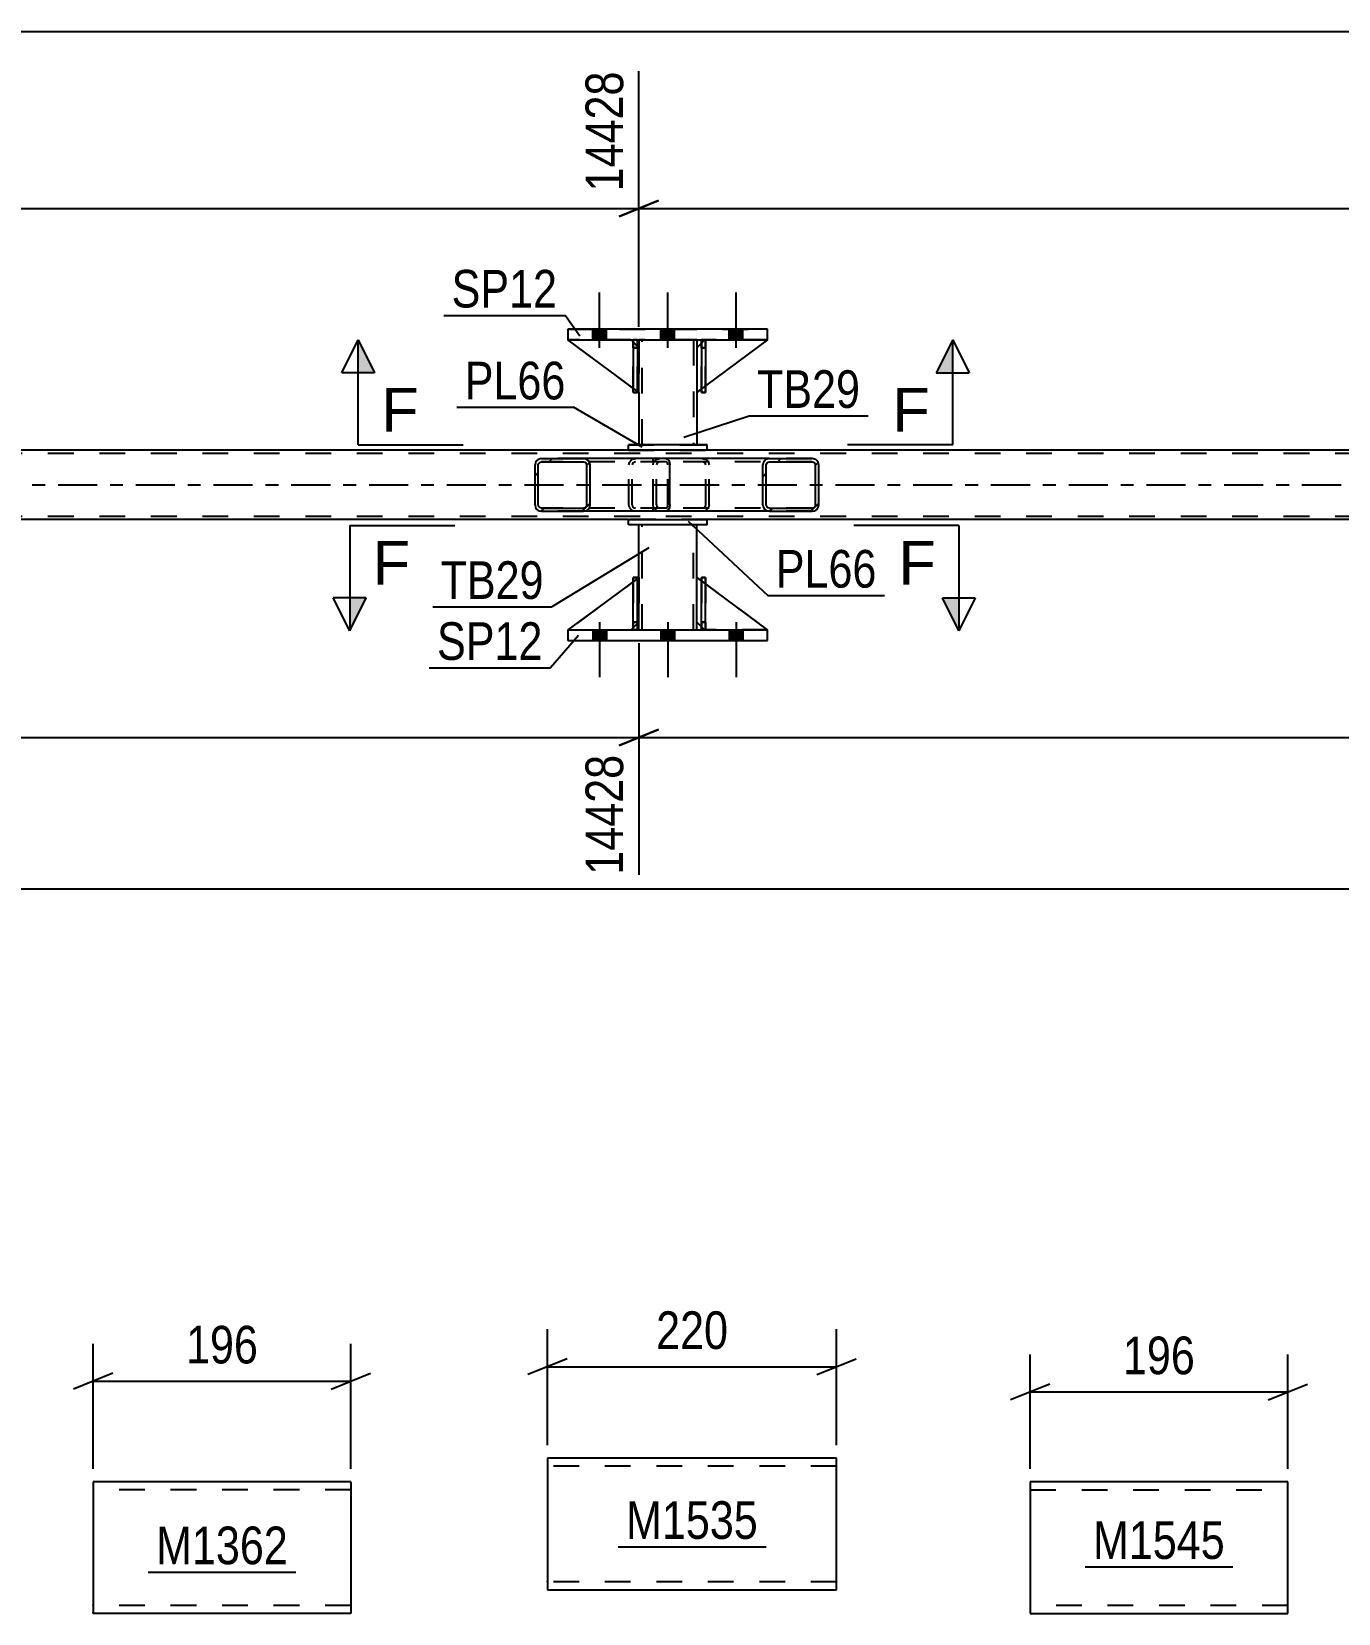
# Model space of a CAD drawing. Header units: millimetres. Extents: x 0 to 841, y 0 to 594.
# Drawn here: x 532.7 to 632.2, y 151.5 to 271.9 of the extents above; entities that cross this region are included whole.
import ezdxf

# ---------------------------------------------------------------- set-up
doc = ezdxf.new("R2010")
doc.units = ezdxf.units.MM
doc.linetypes.add('DXK_LINE_DOT2', pattern=[3.9198, 1.9599, -1.9599])
doc.linetypes.add('DXK_LINE_DOT3', pattern=[5.9187, 2.979, -0.9799, 0.9799, -0.9799])
doc.styles.add('Arial', font='ARIAL.TTF', dxfattribs={"height": 0.2})
doc.styles.add('Arial Narrow', font='ARIALN.TTF', dxfattribs={"height": 0.2})

# ---------------------------------------------------------------- blocks, each defined once
blk = doc.blocks.new('Part-283133210-1615 - 1375')
at = {"color": 2, "linetype": 'Continuous'}
for p, q in [((573.54, 226.35), (573.54, 225.55)), ((573.54, 226.35), (588.74, 226.35)), ((588.74, 225.55), (588.74, 226.35)), ((573.54, 225.55), (588.74, 225.55))]:
    blk.add_line(p, q, dxfattribs=at)
at = {"color": 7, "linetype": 'DXK_LINE_DOT2'}
for p, q in [((573.54, 226.35), (588.74, 226.35)), ((573.54, 225.55), (588.74, 225.55))]:
    blk.add_line(p, q, dxfattribs=at)
blk = doc.blocks.new('Part-283133210-1448 - 1375')
at = {"linetype": 'Continuous'}
h = blk.add_hatch(dxfattribs=at)
h.set_pattern_fill('', scale=0.7, style=0, pattern_type=0)
h.set_pattern_definition([(45, (592.5926, 239.0918), (-1.57154, 1.57154), [])])
h.paths.add_polyline_path([(592.63, 238.91), (592.59, 239.09), (592.48, 239.25), (592.32, 239.35), (592.12, 239.39), (588.89, 239.39), (588.69, 239.35), (588.52, 239.25), (588.41, 239.09), (588.37, 238.91), (588.37, 235.87), (588.41, 235.68), (588.52, 235.53), (588.69, 235.42), (588.89, 235.39), (592.12, 235.39), (592.32, 235.42), (592.48, 235.53), (592.59, 235.68), (592.63, 235.87)])
h.paths.add_polyline_path([(592.36, 235.78), (592.3, 235.7), (592.22, 235.65), (592.12, 235.63), (588.89, 235.63), (588.79, 235.65), (588.7, 235.7), (588.65, 235.78), (588.63, 235.87), (588.63, 238.91), (588.65, 239), (588.7, 239.08), (588.79, 239.13), (588.89, 239.15), (592.12, 239.15), (592.22, 239.13), (592.3, 239.08), (592.36, 239), (592.38, 238.91), (592.38, 235.87)])
at = {"color": 7, "linetype": 'DXK_LINE_DOT2'}
for p, q in [((580.03, 238.91), (580.06, 239.09)), ((580.03, 235.87), (580.03, 238.91)), ((580.3, 239), (580.28, 238.91)), ((580.28, 235.87), (580.28, 238.91)), ((580.36, 239.08), (580.3, 239)), ((580.34, 239.35), (580.54, 239.39)), ((580.44, 239.13), (580.36, 239.08)), ((580.54, 239.15), (580.44, 239.13)), ((581.02, 239.39), (580.54, 239.39)), ((592.12, 239.15), (580.54, 239.15)), ((583.77, 239.39), (583.97, 239.35)), ((583.87, 239.13), (583.77, 239.15)), ((583.95, 239.08), (583.87, 239.13)), ((584.01, 239), (583.95, 239.08)), ((584.03, 238.91), (584.01, 239)), ((584.03, 235.87), (584.03, 238.91)), ((584.24, 239.09), (584.28, 238.91)), ((584.28, 235.87), (584.28, 238.91)), ((592.12, 239.39), (588.89, 239.39)), ((580.06, 235.68), (580.03, 235.87)), ((580.28, 235.87), (580.3, 235.78)), ((580.3, 235.78), (580.36, 235.7)), ((580.54, 235.39), (580.34, 235.42)), ((580.36, 235.7), (580.44, 235.65)), ((580.44, 235.65), (580.54, 235.63)), ((592.12, 235.63), (580.54, 235.63)), ((581.02, 235.39), (580.54, 235.39)), ((583.77, 235.63), (583.87, 235.65)), ((583.97, 235.42), (583.77, 235.39)), ((583.87, 235.65), (583.95, 235.7)), ((583.95, 235.7), (584.01, 235.78)), ((584.01, 235.78), (584.03, 235.87)), ((584.28, 235.87), (584.24, 235.68)), ((592.12, 235.39), (588.89, 235.39))]:
    blk.add_line(p, q, dxfattribs=at)
at = {"color": 2, "linetype": 'Continuous'}
for p, q in [((588.89, 239.39), (581.02, 239.39)), ((588.41, 239.09), (588.37, 238.91)), ((588.37, 235.87), (588.37, 238.91)), ((588.63, 238.91), (588.65, 239)), ((588.63, 235.87), (588.63, 238.91)), ((588.65, 239), (588.7, 239.08)), ((588.89, 239.39), (588.69, 239.35)), ((588.7, 239.08), (588.79, 239.13)), ((588.79, 239.13), (588.89, 239.15)), ((588.89, 239.39), (592.12, 239.39)), ((588.89, 239.15), (592.12, 239.15)), ((592.32, 239.35), (592.12, 239.39)), ((592.12, 239.15), (592.22, 239.13)), ((592.22, 239.13), (592.3, 239.08)), ((592.3, 239.08), (592.36, 239)), ((592.36, 239), (592.38, 238.91)), ((592.38, 235.87), (592.38, 238.91)), ((592.63, 238.91), (592.59, 239.09)), ((592.63, 235.87), (592.63, 238.91)), ((588.89, 235.39), (581.02, 235.39)), ((588.37, 235.87), (588.41, 235.68)), ((588.65, 235.78), (588.63, 235.87)), ((588.7, 235.7), (588.65, 235.78)), ((588.69, 235.42), (588.89, 235.39)), ((588.79, 235.65), (588.7, 235.7)), ((588.89, 235.63), (588.79, 235.65)), ((588.89, 235.63), (592.12, 235.63)), ((588.89, 235.39), (592.12, 235.39)), ((592.22, 235.65), (592.12, 235.63)), ((592.12, 235.39), (592.32, 235.42)), ((592.3, 235.7), (592.22, 235.65)), ((592.36, 235.78), (592.3, 235.7)), ((592.38, 235.87), (592.36, 235.78)), ((592.59, 235.68), (592.63, 235.87))]:
    blk.add_line(p, q, dxfattribs=at)
at = {"color": 7, "linetype": 'DXK_LINE_DOT2'}
for centre, start, end in [((580.52, 238.89), 110.7583, 155.68), ((583.79, 238.89), 24.32, 69.2417), ((580.52, 235.89), 204.32, 249.2417), ((583.79, 235.89), 290.7583, 335.68)]:
    blk.add_arc(centre, 0.496, start, end, dxfattribs=at)
at = {"color": 2, "linetype": 'Continuous'}
for centre, start, end in [((588.87, 238.89), 110.7583, 155.68), ((592.14, 238.89), 24.32, 69.2417), ((588.87, 235.89), 204.32, 249.2417), ((592.14, 235.89), 290.7583, 335.68)]:
    blk.add_arc(centre, 0.496, start, end, dxfattribs=at)
blk = doc.blocks.new('Part-283133210-1583 - 1375')
at = {"color": 2, "linetype": 'Continuous'}
for p, q in [((578.94, 248.43), (578.94, 247.83)), ((583.34, 248.43), (583.34, 247.83)), ((578.94, 244.43), (578.94, 240.43)), ((583.34, 244.43), (583.34, 240.43))]:
    blk.add_line(p, q, dxfattribs=at)
at = {"color": 7, "linetype": 'DXK_LINE_DOT2'}
for p, q in [((583.34, 248.43), (578.94, 248.43)), ((579.18, 240.43), (579.18, 248.43)), ((583.1, 248.43), (583.1, 240.43)), ((578.94, 247.83), (578.94, 244.43)), ((583.34, 247.83), (583.34, 244.43)), ((583.34, 240.43), (578.94, 240.43))]:
    blk.add_line(p, q, dxfattribs=at)
blk = doc.blocks.new('Part-283133210-1458 - 1375')
at = {"linetype": 'Continuous'}
h = blk.add_hatch(dxfattribs=at)
h.set_pattern_fill('', scale=0.7, style=0, pattern_type=0)
h.set_pattern_definition([(45, (575.1817, 239.0918), (-1.57154, 1.57154), [])])
h.paths.add_polyline_path([(575.22, 238.91), (575.18, 239.09), (575.07, 239.25), (574.91, 239.35), (574.72, 239.39), (571.53, 239.39), (571.34, 239.35), (571.18, 239.25), (571.07, 239.09), (571.03, 238.91), (571.03, 235.87), (571.07, 235.68), (571.18, 235.53), (571.34, 235.42), (571.53, 235.39), (574.72, 235.39), (574.91, 235.42), (575.07, 235.53), (575.18, 235.68), (575.22, 235.87)])
h.paths.add_polyline_path([(574.95, 235.78), (574.89, 235.7), (574.81, 235.65), (574.72, 235.63), (571.53, 235.63), (571.44, 235.65), (571.36, 235.7), (571.3, 235.78), (571.28, 235.87), (571.28, 238.91), (571.3, 239), (571.36, 239.08), (571.44, 239.13), (571.53, 239.15), (574.72, 239.15), (574.81, 239.13), (574.89, 239.08), (574.95, 239), (574.97, 238.91), (574.97, 235.87)])
at = {"color": 2, "linetype": 'Continuous'}
for p, q in [((571.07, 239.09), (571.03, 238.91)), ((571.03, 235.87), (571.03, 238.91)), ((571.28, 238.91), (571.3, 239)), ((571.28, 235.87), (571.28, 238.91)), ((571.3, 239), (571.36, 239.08)), ((571.53, 239.39), (571.34, 239.35)), ((571.36, 239.08), (571.44, 239.13)), ((571.44, 239.13), (571.53, 239.15)), ((571.53, 239.39), (574.72, 239.39)), ((571.53, 239.15), (574.72, 239.15)), ((581.02, 239.39), (574.72, 239.39)), ((574.91, 239.35), (574.72, 239.39)), ((574.72, 239.15), (574.81, 239.13)), ((574.81, 239.13), (574.89, 239.08)), ((574.89, 239.08), (574.95, 239)), ((574.95, 239), (574.97, 238.91)), ((574.97, 235.87), (574.97, 238.91)), ((575.22, 238.91), (575.18, 239.09)), ((575.22, 235.87), (575.22, 238.91)), ((581.02, 239.39), (581.12, 239.35)), ((581.12, 239.35), (581.21, 239.25)), ((581.21, 239.25), (581.27, 239.09)), ((581.27, 239.09), (581.29, 238.91)), ((581.29, 235.87), (581.29, 238.91)), ((571.03, 235.87), (571.07, 235.68)), ((571.3, 235.78), (571.28, 235.87)), ((571.36, 235.7), (571.3, 235.78)), ((571.34, 235.42), (571.53, 235.39)), ((571.44, 235.65), (571.36, 235.7)), ((571.53, 235.63), (571.44, 235.65)), ((571.53, 235.63), (574.72, 235.63)), ((571.53, 235.39), (574.72, 235.39)), ((574.81, 235.65), (574.72, 235.63)), ((574.72, 235.39), (574.91, 235.42)), ((581.02, 235.39), (574.72, 235.39)), ((574.89, 235.7), (574.81, 235.65)), ((574.95, 235.78), (574.89, 235.7)), ((574.97, 235.87), (574.95, 235.78)), ((575.18, 235.68), (575.22, 235.87)), ((581.12, 235.42), (581.02, 235.39)), ((581.21, 235.53), (581.12, 235.42)), ((581.27, 235.68), (581.21, 235.53)), ((581.29, 235.87), (581.27, 235.68))]:
    blk.add_line(p, q, dxfattribs=at)
at = {"color": 7, "linetype": 'DXK_LINE_DOT2'}
for p, q in [((574.72, 239.39), (571.53, 239.39)), ((581.02, 239.15), (571.53, 239.15)), ((578.18, 238.91), (578.22, 239.09)), ((578.18, 235.87), (578.18, 238.91)), ((578.45, 239), (578.43, 238.91)), ((578.43, 235.87), (578.43, 238.91)), ((578.51, 239.08), (578.45, 239)), ((578.49, 239.35), (578.68, 239.39)), ((578.59, 239.13), (578.51, 239.08)), ((578.68, 239.15), (578.59, 239.13)), ((580.03, 239.15), (580.03, 239.39)), ((581.07, 239.13), (581.02, 239.15)), ((581.11, 239.08), (581.07, 239.13)), ((581.14, 239), (581.11, 239.08)), ((581.15, 238.91), (581.14, 239)), ((581.15, 235.87), (581.15, 238.91)), ((581.02, 235.63), (571.53, 235.63)), ((574.72, 235.39), (571.53, 235.39)), ((578.22, 235.68), (578.18, 235.87)), ((578.43, 235.87), (578.45, 235.78)), ((578.45, 235.78), (578.51, 235.7)), ((578.68, 235.39), (578.49, 235.42)), ((578.51, 235.7), (578.53, 235.68)), ((578.53, 235.68), (578.59, 235.65)), ((578.59, 235.65), (578.68, 235.63)), ((580.03, 235.39), (580.03, 235.63)), ((581.02, 235.63), (581.07, 235.65)), ((581.07, 235.65), (581.11, 235.7)), ((581.11, 235.7), (581.14, 235.78)), ((581.14, 235.78), (581.15, 235.87))]:
    blk.add_line(p, q, dxfattribs=at)
at = {"color": 2, "linetype": 'Continuous'}
for centre, start, end in [((571.52, 238.89), 111.1941, 156.1506), ((574.73, 238.89), 23.8494, 68.8059), ((571.52, 235.88), 203.8494, 248.8059), ((574.73, 235.88), 291.1941, 336.1506)]:
    blk.add_arc(centre, 0.492, start, end, dxfattribs=at)
at = {"color": 7, "linetype": 'DXK_LINE_DOT2'}
for centre, start, end in [((578.67, 238.89), 111.1941, 156.1506), ((578.67, 235.88), 203.8494, 248.8059)]:
    blk.add_arc(centre, 0.492, start, end, dxfattribs=at)
blk = doc.blocks.new('Part-283133210-1530 - 1375')
at = {"color": 2, "linetype": 'Continuous'}
for p, q in [((584.02, 248.43), (583.7, 248.43)), ((583.7, 248.43), (583.7, 244.43)), ((584.02, 248.43), (584.02, 248.43)), ((584.02, 248.43), (584.02, 244.43)), ((584.02, 244.43), (583.7, 244.43))]:
    blk.add_line(p, q, dxfattribs=at)
at = {"color": 7, "linetype": 'DXK_LINE_DOT2'}
for p, q in [((583.7, 247.83), (583.7, 248.43)), ((584.02, 247.83), (584.02, 248.43)), ((584.02, 248.43), (584.02, 248.43)), ((584.02, 247.83), (583.7, 247.83)), ((583.7, 247.83), (583.7, 244.43)), ((584.02, 244.43), (584.02, 247.83))]:
    blk.add_line(p, q, dxfattribs=at)
blk = doc.blocks.new('Part-283133210-1531 - 1375')
at = {"color": 2, "linetype": 'Continuous'}
for p, q in [((578.82, 248.43), (578.5, 248.43)), ((578.5, 248.43), (578.5, 244.43)), ((578.82, 248.43), (578.82, 248.43)), ((578.82, 248.43), (578.82, 244.43)), ((578.82, 244.43), (578.5, 244.43))]:
    blk.add_line(p, q, dxfattribs=at)
at = {"color": 7, "linetype": 'DXK_LINE_DOT2'}
for p, q in [((578.5, 247.83), (578.5, 248.43)), ((578.82, 247.83), (578.82, 248.43)), ((578.82, 248.43), (578.82, 248.43)), ((578.82, 247.83), (578.5, 247.83)), ((578.5, 247.83), (578.5, 244.43)), ((578.82, 244.43), (578.82, 247.83))]:
    blk.add_line(p, q, dxfattribs=at)
blk = doc.blocks.new('Part-283133210-1532 - 1375')
at = {"color": 7, "linetype": 'DXK_LINE_DOT2'}
for p, q in [((583.7, 247.83), (583.7, 248.43)), ((583.7, 248.43), (583.7, 248.43)), ((583.7, 248.43), (583.7, 244.43)), ((584.02, 248.43), (583.7, 248.43)), ((584.02, 247.83), (584.02, 248.43)), ((584.02, 244.43), (584.02, 248.43)), ((583.7, 244.43), (583.7, 247.83)), ((583.7, 247.83), (584.02, 247.83)), ((584.02, 247.83), (584.02, 244.43)), ((583.7, 244.43), (584.02, 244.43))]:
    blk.add_line(p, q, dxfattribs=at)
blk = doc.blocks.new('Part-283133210-1533 - 1375')
at = {"color": 7, "linetype": 'DXK_LINE_DOT2'}
for p, q in [((578.5, 247.83), (578.5, 248.43)), ((578.5, 248.43), (578.5, 248.43)), ((578.5, 248.43), (578.5, 244.43)), ((578.82, 248.43), (578.5, 248.43)), ((578.82, 247.83), (578.82, 248.43)), ((578.82, 244.43), (578.82, 248.43)), ((578.5, 244.43), (578.5, 247.83)), ((578.5, 247.83), (578.82, 247.83)), ((578.82, 247.83), (578.82, 244.43)), ((578.5, 244.43), (578.82, 244.43))]:
    blk.add_line(p, q, dxfattribs=at)
blk = doc.blocks.new('Part-283133210-1538 - 1375')
at = {"color": 2, "linetype": 'Continuous'}
for p, q in [((578.94, 230.35), (578.94, 234.35)), ((583.34, 230.35), (583.34, 234.35)), ((578.94, 226.35), (578.94, 226.95)), ((583.34, 226.35), (583.34, 226.95))]:
    blk.add_line(p, q, dxfattribs=at)
at = {"color": 7, "linetype": 'DXK_LINE_DOT2'}
for p, q in [((583.34, 234.35), (578.94, 234.35)), ((579.18, 226.35), (579.18, 234.35)), ((583.1, 226.35), (583.1, 234.35)), ((578.94, 226.95), (578.94, 230.35)), ((583.34, 226.95), (583.34, 230.35)), ((578.94, 226.35), (583.34, 226.35))]:
    blk.add_line(p, q, dxfattribs=at)
blk = doc.blocks.new('Part-283133210-1543 - 1375')
at = {"color": 2, "linetype": 'Continuous'}
for p, q in [((578.14, 234.75), (584.14, 234.75)), ((578.14, 234.35), (578.14, 234.75)), ((584.14, 234.35), (578.14, 234.35)), ((584.14, 234.35), (584.14, 234.75))]:
    blk.add_line(p, q, dxfattribs=at)
at = {"color": 7, "linetype": 'DXK_LINE_DOT2'}
for p, q in [((584.14, 234.75), (578.14, 234.75)), ((584.14, 234.35), (578.14, 234.35))]:
    blk.add_line(p, q, dxfattribs=at)
blk = doc.blocks.new('Part-283133210-1556 - 1375')
at = {"color": 7, "linetype": 'DXK_LINE_DOT2'}
for p, q in [((584.02, 230.35), (583.7, 230.35)), ((583.7, 226.95), (583.7, 230.35)), ((583.7, 226.35), (583.7, 230.35)), ((584.02, 230.35), (584.02, 226.95)), ((584.02, 226.35), (584.02, 230.35)), ((584.02, 226.95), (583.7, 226.95)), ((583.7, 226.35), (583.7, 226.95)), ((584.02, 226.35), (583.7, 226.35)), ((584.02, 226.95), (584.02, 226.35)), ((584.02, 226.35), (584.02, 226.35))]:
    blk.add_line(p, q, dxfattribs=at)
blk = doc.blocks.new('Part-283133210-1557 - 1375')
at = {"color": 7, "linetype": 'DXK_LINE_DOT2'}
for p, q in [((578.82, 230.35), (578.5, 230.35)), ((578.5, 226.95), (578.5, 230.35)), ((578.5, 226.35), (578.5, 230.35)), ((578.82, 230.35), (578.82, 226.95)), ((578.82, 226.35), (578.82, 230.35)), ((578.82, 226.95), (578.5, 226.95)), ((578.5, 226.35), (578.5, 226.95)), ((578.82, 226.35), (578.5, 226.35)), ((578.82, 226.95), (578.82, 226.35)), ((578.82, 226.35), (578.82, 226.35))]:
    blk.add_line(p, q, dxfattribs=at)
blk = doc.blocks.new('Part-283133210-1558 - 1375')
at = {"color": 2, "linetype": 'Continuous'}
for p, q in [((583.7, 248.18), (583.34, 247.83)), ((588.74, 248.43), (584.02, 244.93)), ((583.34, 247.83), (583.34, 244.43)), ((583.7, 244.69), (583.34, 244.43))]:
    blk.add_line(p, q, dxfattribs=at)
at = {"color": 7, "linetype": 'DXK_LINE_DOT2'}
for p, q in [((583.94, 248.43), (583.7, 248.18)), ((588.74, 248.43), (583.94, 248.43)), ((584.02, 244.93), (583.7, 244.69))]:
    blk.add_line(p, q, dxfattribs=at)
blk = doc.blocks.new('Part-283133210-1559 - 1375')
at = {"color": 7, "linetype": 'DXK_LINE_DOT2'}
for p, q in [((583.94, 248.43), (583.34, 247.83)), ((583.34, 244.43), (588.74, 248.43)), ((588.74, 248.43), (583.94, 248.43)), ((583.34, 247.83), (583.34, 244.43))]:
    blk.add_line(p, q, dxfattribs=at)
blk = doc.blocks.new('Part-283133210-1560 - 1375')
at = {"color": 2, "linetype": 'Continuous'}
for p, q in [((578.5, 244.76), (573.54, 248.43)), ((578.5, 248.27), (578.34, 248.43)), ((578.94, 247.83), (578.82, 247.95)), ((578.94, 247.83), (578.94, 247.83)), ((578.94, 244.43), (578.94, 247.83)), ((578.82, 244.52), (578.94, 244.43)), ((578.94, 244.43), (578.94, 244.43))]:
    blk.add_line(p, q, dxfattribs=at)
at = {"color": 7, "linetype": 'DXK_LINE_DOT2'}
for p, q in [((578.34, 248.43), (573.54, 248.43)), ((578.34, 248.43), (578.94, 247.83)), ((578.82, 247.95), (578.5, 248.27)), ((578.94, 247.83), (578.94, 244.43)), ((578.82, 244.52), (578.5, 244.76))]:
    blk.add_line(p, q, dxfattribs=at)
blk = doc.blocks.new('Part-283133210-1561 - 1375')
at = {"color": 7, "linetype": 'DXK_LINE_DOT2'}
for p, q in [((578.94, 244.43), (573.54, 248.43)), ((573.54, 248.43), (578.34, 248.43)), ((578.34, 248.43), (578.94, 247.83)), ((578.94, 247.83), (578.34, 248.43)), ((578.94, 247.83), (578.94, 244.43)), ((578.94, 247.83), (578.94, 247.83)), ((578.94, 247.83), (578.94, 244.43))]:
    blk.add_line(p, q, dxfattribs=at)
blk = doc.blocks.new('Part-283133210-1562 - 1375')
at = {"color": 2, "linetype": 'Continuous'}
for p, q in [((583.34, 226.95), (583.34, 230.35)), ((583.7, 230.09), (583.34, 230.35)), ((588.74, 226.35), (584.02, 229.85)), ((583.7, 226.59), (583.34, 226.95))]:
    blk.add_line(p, q, dxfattribs=at)
at = {"color": 7, "linetype": 'DXK_LINE_DOT2'}
for p, q in [((584.02, 229.85), (583.7, 230.09)), ((583.94, 226.35), (583.7, 226.59)), ((588.74, 226.35), (583.94, 226.35)), ((588.74, 226.35), (588.74, 226.35)), ((588.74, 226.35), (588.74, 226.35))]:
    blk.add_line(p, q, dxfattribs=at)
blk = doc.blocks.new('Part-283133210-1563 - 1375')
at = {"color": 7, "linetype": 'DXK_LINE_DOT2'}
for p, q in [((583.34, 226.95), (583.34, 230.35)), ((583.34, 230.35), (588.74, 226.35)), ((583.94, 226.35), (583.34, 226.95)), ((588.74, 226.35), (583.94, 226.35))]:
    blk.add_line(p, q, dxfattribs=at)
blk = doc.blocks.new('Part-283133210-1564 - 1375')
at = {"color": 2, "linetype": 'Continuous'}
for p, q in [((578.5, 230.02), (573.54, 226.35)), ((578.94, 230.35), (578.82, 230.25)), ((578.94, 226.95), (578.94, 230.35)), ((578.5, 226.5), (578.34, 226.35)), ((578.94, 226.95), (578.82, 226.82)), ((578.94, 226.95), (578.94, 226.95))]:
    blk.add_line(p, q, dxfattribs=at)
at = {"color": 7, "linetype": 'DXK_LINE_DOT2'}
for p, q in [((578.82, 230.25), (578.5, 230.02)), ((578.94, 226.95), (578.94, 230.35)), ((573.54, 226.35), (578.34, 226.35)), ((578.94, 226.95), (578.34, 226.35)), ((578.82, 226.82), (578.5, 226.5))]:
    blk.add_line(p, q, dxfattribs=at)
blk = doc.blocks.new('Part-283133210-1565 - 1375')
at = {"color": 7, "linetype": 'DXK_LINE_DOT2'}
for p, q in [((578.94, 230.35), (573.54, 226.35)), ((578.94, 226.95), (578.94, 230.35)), ((578.94, 230.35), (578.94, 226.95)), ((573.54, 226.35), (578.34, 226.35)), ((578.34, 226.35), (578.94, 226.95)), ((578.94, 226.95), (578.34, 226.35)), ((578.94, 226.95), (578.94, 226.95))]:
    blk.add_line(p, q, dxfattribs=at)
blk = doc.blocks.new('Part-283133210-1566 - 1375')
at = {"color": 2, "linetype": 'Continuous'}
for p, q in [((583.7, 226.35), (583.7, 230.35)), ((583.7, 230.35), (584.02, 230.35)), ((584.02, 226.35), (584.02, 230.35)), ((583.7, 226.35), (583.7, 226.35)), ((584.02, 226.35), (583.7, 226.35))]:
    blk.add_line(p, q, dxfattribs=at)
at = {"color": 7, "linetype": 'DXK_LINE_DOT2'}
for p, q in [((583.7, 230.35), (583.7, 226.95)), ((584.02, 226.95), (584.02, 230.35)), ((583.7, 226.95), (583.7, 226.35)), ((583.7, 226.95), (584.02, 226.95)), ((584.02, 226.35), (584.02, 226.95)), ((584.02, 226.35), (584.02, 226.35))]:
    blk.add_line(p, q, dxfattribs=at)
blk = doc.blocks.new('Part-283133210-1567 - 1375')
at = {"color": 2, "linetype": 'Continuous'}
for p, q in [((578.5, 226.35), (578.5, 230.35)), ((578.5, 230.35), (578.82, 230.35)), ((578.82, 226.35), (578.82, 230.35)), ((578.5, 226.35), (578.5, 226.35)), ((578.82, 226.35), (578.5, 226.35))]:
    blk.add_line(p, q, dxfattribs=at)
at = {"color": 7, "linetype": 'DXK_LINE_DOT2'}
for p, q in [((578.5, 230.35), (578.5, 226.95)), ((578.82, 226.95), (578.82, 230.35)), ((578.5, 226.95), (578.5, 226.35)), ((578.5, 226.95), (578.82, 226.95)), ((578.82, 226.35), (578.82, 226.95)), ((578.82, 226.35), (578.82, 226.35))]:
    blk.add_line(p, q, dxfattribs=at)
blk = doc.blocks.new('Part-283133210-1578 - 1375')
at = {"color": 2, "linetype": 'Continuous'}
for p, q in [((584.14, 240.43), (578.14, 240.43)), ((578.14, 240.03), (578.14, 240.43)), ((584.14, 240.03), (578.14, 240.03)), ((584.14, 240.03), (584.14, 240.43))]:
    blk.add_line(p, q, dxfattribs=at)
at = {"color": 7, "linetype": 'DXK_LINE_DOT2'}
for p, q in [((578.14, 240.43), (584.14, 240.43)), ((578.14, 240.03), (584.14, 240.03))]:
    blk.add_line(p, q, dxfattribs=at)
blk = doc.blocks.new('Part-283133210-1610 - 1375')
at = {"color": 2, "linetype": 'Continuous'}
for p, q in [((588.74, 249.23), (573.54, 249.23)), ((573.54, 249.23), (573.54, 248.43)), ((588.74, 248.43), (588.74, 249.23)), ((573.54, 248.43), (588.74, 248.43))]:
    blk.add_line(p, q, dxfattribs=at)
at = {"color": 7, "linetype": 'DXK_LINE_DOT2'}
for p, q in [((573.54, 249.23), (588.74, 249.23)), ((573.54, 248.43), (588.74, 248.43))]:
    blk.add_line(p, q, dxfattribs=at)
blk = doc.blocks.new('Bolt-283133210-1622 - 1375')
at = {"linetype": 'Continuous'}
for points in [[(575.42, 248.43), (576.46, 248.43), (576.46, 249.23), (575.42, 249.23)], [(575.42, 248.43), (576.46, 248.43), (576.46, 249.23), (575.42, 249.23)], [(575.42, 248.43), (576.46, 248.43), (576.46, 249.23), (575.42, 249.23)], [(580.62, 248.43), (581.66, 248.43), (581.66, 249.23), (580.62, 249.23)], [(580.62, 248.43), (581.66, 248.43), (581.66, 249.23), (580.62, 249.23)], [(585.82, 248.43), (586.86, 248.43), (586.86, 249.23), (585.82, 249.23)], [(585.82, 248.43), (586.86, 248.43), (586.86, 249.23), (585.82, 249.23)], [(585.82, 248.43), (586.86, 248.43), (586.86, 249.23), (585.82, 249.23)]]:
    blk.add_hatch(color=1, dxfattribs=at).paths.add_polyline_path(points)
at = {"color": 1, "linetype": 'Continuous'}
for p, q in [((575.94, 247.83), (575.94, 252.03)), ((575.94, 247.83), (575.94, 252.03)), ((575.94, 247.83), (575.94, 252.03)), ((581.14, 247.83), (581.14, 252.03)), ((581.14, 247.83), (581.14, 252.03)), ((586.34, 247.83), (586.34, 252.03)), ((586.34, 247.83), (586.34, 252.03)), ((586.34, 247.83), (586.34, 252.03)), ((575.42, 248.43), (575.42, 249.23)), ((575.42, 248.43), (575.42, 249.23)), ((575.42, 248.43), (575.42, 249.23)), ((576.46, 248.43), (576.46, 249.23)), ((576.46, 248.43), (576.46, 249.23)), ((576.46, 248.43), (576.46, 249.23)), ((580.62, 248.43), (580.62, 249.23)), ((580.62, 248.43), (580.62, 249.23)), ((581.66, 248.43), (581.66, 249.23)), ((581.66, 248.43), (581.66, 249.23)), ((585.82, 248.43), (585.82, 249.23)), ((585.82, 248.43), (585.82, 249.23)), ((585.82, 248.43), (585.82, 249.23)), ((586.86, 248.43), (586.86, 249.23)), ((586.86, 248.43), (586.86, 249.23)), ((586.86, 248.43), (586.86, 249.23))]:
    blk.add_line(p, q, dxfattribs=at)
blk = doc.blocks.new('Bolt-283133210-1623 - 1375')
at = {"linetype": 'Continuous'}
for points in [[(576.46, 226.35), (575.42, 226.35), (575.42, 225.55), (576.46, 225.55)], [(576.46, 226.35), (575.42, 226.35), (575.42, 225.55), (576.46, 225.55)], [(576.46, 226.35), (575.42, 226.35), (575.42, 225.55), (576.46, 225.55)], [(581.66, 226.35), (580.62, 226.35), (580.62, 225.55), (581.66, 225.55)], [(581.66, 226.35), (580.62, 226.35), (580.62, 225.55), (581.66, 225.55)], [(586.86, 226.35), (585.82, 226.35), (585.82, 225.55), (586.86, 225.55)], [(586.86, 226.35), (585.82, 226.35), (585.82, 225.55), (586.86, 225.55)], [(586.86, 226.35), (585.82, 226.35), (585.82, 225.55), (586.86, 225.55)]]:
    blk.add_hatch(color=1, dxfattribs=at).paths.add_polyline_path(points)
at = {"color": 1, "linetype": 'Continuous'}
for p, q in [((575.42, 226.35), (575.42, 225.55)), ((575.42, 226.35), (575.42, 225.55)), ((575.42, 226.35), (575.42, 225.55)), ((575.94, 226.95), (575.94, 222.75)), ((575.94, 226.95), (575.94, 222.75)), ((575.94, 226.95), (575.94, 222.75)), ((576.46, 226.35), (576.46, 225.55)), ((576.46, 226.35), (576.46, 225.55)), ((576.46, 226.35), (576.46, 225.55)), ((580.62, 226.35), (580.62, 225.55)), ((580.62, 226.35), (580.62, 225.55)), ((581.14, 226.95), (581.14, 222.75)), ((581.14, 226.95), (581.14, 222.75)), ((581.66, 226.35), (581.66, 225.55)), ((581.66, 226.35), (581.66, 225.55)), ((585.82, 226.35), (585.82, 225.55)), ((585.82, 226.35), (585.82, 225.55)), ((585.82, 226.35), (585.82, 225.55)), ((586.34, 226.95), (586.34, 222.75)), ((586.34, 226.95), (586.34, 222.75)), ((586.34, 226.95), (586.34, 222.75)), ((586.86, 226.35), (586.86, 225.55)), ((586.86, 226.35), (586.86, 225.55)), ((586.86, 226.35), (586.86, 225.55))]:
    blk.add_line(p, q, dxfattribs=at)
blk = doc.blocks.new('Part-283133210-1640 - 1375')
at = {"color": 7, "linetype": 'DXK_LINE_DOT2'}
for p, q in [((720.14, 239.79), (61.22, 239.79)), ((584.14, 240.03), (578.14, 240.03)), ((720.14, 234.99), (61.22, 234.99)), ((584.14, 234.75), (578.14, 234.75))]:
    blk.add_line(p, q, dxfattribs=at)
at = {"color": 2, "linetype": 'Continuous'}
for p, q in [((578.14, 240.03), (328.73, 240.03)), ((720.14, 240.03), (584.14, 240.03)), ((578.14, 234.75), (61.22, 234.75)), ((720.14, 234.75), (584.14, 234.75))]:
    blk.add_line(p, q, dxfattribs=at)
at = {"color": 7, "linetype": 'DXK_LINE_DOT3'}
blk.add_line((61.22, 237.39), (720.14, 237.39), dxfattribs=at)
blk = doc.blocks.new('Part-283133210-5482 - 5478')
at = {"color": 2, "linetype": 'Continuous'}
for p, q in [((557.01, 161.5), (537.4, 161.5)), ((537.4, 161.5), (537.4, 151.59)), ((557.01, 161.5), (557.01, 151.5)), ((537.4, 151.5), (537.4, 151.59)), ((557.01, 151.5), (537.4, 151.5))]:
    blk.add_line(p, q, dxfattribs=at)
at = {"color": 7, "linetype": 'DXK_LINE_DOT2'}
for p, q in [((557.01, 161.41), (557.01, 161.5)), ((557.01, 160.9), (537.4, 160.9)), ((537.4, 152.1), (537.4, 152.14)), ((557.01, 152.1), (537.4, 152.1)), ((557.01, 152.1), (557.01, 152.14))]:
    blk.add_line(p, q, dxfattribs=at)
blk = doc.blocks.new('Part-283133210-5712 - 5708')
at = {"color": 2, "linetype": 'Continuous'}
for p, q in [((608.73, 161.5), (608.73, 151.5)), ((628.34, 161.5), (608.73, 161.5)), ((628.34, 151.5), (628.34, 161.5)), ((608.73, 151.5), (628.34, 151.5))]:
    blk.add_line(p, q, dxfattribs=at)
at = {"color": 7, "linetype": 'DXK_LINE_DOT2'}
for p, q in [((608.73, 160.9), (628.34, 160.9)), ((628.34, 152.1), (608.73, 152.1))]:
    blk.add_line(p, q, dxfattribs=at)
blk = doc.blocks.new('Part-283133210-5870 - 5866')
at = {"color": 2, "linetype": 'Continuous'}
for p, q in [((593.99, 163.3), (571.99, 163.3)), ((571.99, 163.3), (571.99, 153.39)), ((593.99, 154.5), (593.99, 163.3)), ((593.99, 153.3), (593.99, 154.5)), ((571.99, 153.39), (571.99, 153.3)), ((571.99, 153.3), (593.99, 153.3))]:
    blk.add_line(p, q, dxfattribs=at)
at = {"color": 7, "linetype": 'DXK_LINE_DOT2'}
for p, q in [((593.99, 162.7), (571.99, 162.7)), ((593.99, 153.94), (593.99, 154.27)), ((571.99, 153.9), (571.99, 153.94)), ((593.99, 153.9), (571.99, 153.9)), ((593.99, 153.9), (593.99, 153.94))]:
    blk.add_line(p, q, dxfattribs=at)
blk = doc.blocks.new('StraightDimension-283133210-1759 - 1375')
at = {"color": 7, "linetype": 'Continuous'}
blk.add_line((51.96, 206.65), (729.4, 206.65), dxfattribs=at)
blk = doc.blocks.new('StraightDimension-283133210-1780 - 1375')
at = {"color": 7, "linetype": 'Continuous'}
blk.add_line((52.6, 271.89), (728.76, 271.89), dxfattribs=at)
blk = doc.blocks.new('StraightDimension-283133210-1812 - 1375')
at = {"color": 7, "linetype": 'Continuous'}
for p, q in [((578.94, 225.35), (578.94, 207.72)), ((323.53, 218.16), (578.94, 218.16)), ((577.44, 217.56), (580.44, 218.76))]:
    blk.add_line(p, q, dxfattribs=at)
at = {"color": 0, "linetype": 'Continuous'}
blk.add_wipeout([(578.34, 217.46), (574.14, 217.46), (574.14, 207.12), (578.34, 207.12)], dxfattribs=at)
at = {"color": 3, "linetype": 'Continuous', "style": 'Arial Narrow'}
blk.add_text('14428', height=2.863, rotation=90.0002, dxfattribs=at).set_placement((577.74, 207.72))
blk = doc.blocks.new('StraightDimension-283133210-1818 - 1375')
at = {"color": 7, "linetype": 'Continuous'}
for p, q in [((728.76, 233.75), (728.76, 207.72)), ((578.94, 225.35), (578.94, 207.72)), ((580.44, 218.76), (577.44, 217.56)), ((578.94, 218.16), (728.76, 218.16)), ((727.26, 217.56), (730.26, 218.76))]:
    blk.add_line(p, q, dxfattribs=at)
at = {"color": 0}
blk.add_wipeout([(658.11, 218.91), (658.11, 223.11), (649.59, 223.11), (649.59, 218.91)], dxfattribs=at)
at = {"color": 3, "style": 'Arial Narrow'}
blk.add_text('3899', height=2.863, dxfattribs=at).set_placement((650.19, 219.51))
at = {"color": 0, "linetype": 'Continuous'}
blk.add_wipeout([(728.16, 217.46), (723.96, 217.46), (723.96, 207.12), (728.16, 207.12)], dxfattribs=at)
at = {"color": 3, "linetype": 'Continuous', "style": 'Arial Narrow'}
blk.add_text('18326', height=2.863, rotation=90.0002, dxfattribs=at).set_placement((727.56, 207.72))
blk = doc.blocks.new('StraightDimension-283133210-1835 - 1375')
at = {"color": 7, "linetype": 'Continuous'}
for p, q in [((578.94, 249.43), (578.94, 268.87)), ((577.44, 257.83), (580.44, 259.03)), ((323.53, 258.43), (578.94, 258.43))]:
    blk.add_line(p, q, dxfattribs=at)
at = {"color": 0, "linetype": 'Continuous'}
blk.add_wipeout([(578.34, 269.47), (574.14, 269.47), (574.14, 259.13), (578.34, 259.13)], dxfattribs=at)
at = {"color": 3, "linetype": 'Continuous', "style": 'Arial Narrow'}
blk.add_text('14428', height=2.863, rotation=90.0002, dxfattribs=at).set_placement((577.74, 259.73))
blk = doc.blocks.new('StraightDimension-283133210-1841 - 1375')
at = {"color": 7, "linetype": 'Continuous'}
for p, q in [((578.94, 249.43), (578.94, 268.87)), ((728.76, 241.03), (728.76, 268.87)), ((580.44, 259.03), (577.44, 257.83)), ((727.26, 257.83), (730.26, 259.03)), ((578.94, 258.43), (728.76, 258.43))]:
    blk.add_line(p, q, dxfattribs=at)
at = {"color": 0}
blk.add_wipeout([(658.11, 259.18), (658.11, 263.38), (649.59, 263.38), (649.59, 259.18)], dxfattribs=at)
at = {"color": 3, "style": 'Arial Narrow'}
blk.add_text('3899', height=2.863, dxfattribs=at).set_placement((650.19, 259.78))
at = {"color": 0, "linetype": 'Continuous'}
blk.add_wipeout([(728.16, 269.47), (723.96, 269.47), (723.96, 259.13), (728.16, 259.13)], dxfattribs=at)
at = {"color": 3, "linetype": 'Continuous', "style": 'Arial Narrow'}
blk.add_text('18326', height=2.863, rotation=90.0002, dxfattribs=at).set_placement((727.56, 259.73))
blk = doc.blocks.new('StraightDimension-283133210-5484 - 5478')
at = {"color": 7, "linetype": 'Continuous'}
for p, q in [((537.4, 162.5), (537.4, 172.02)), ((557.01, 162.5), (557.01, 172.02)), ((538.9, 169.77), (535.9, 168.57)), ((555.51, 168.57), (558.51, 169.77)), ((537.4, 169.17), (557.01, 169.17))]:
    blk.add_line(p, q, dxfattribs=at)
at = {"color": 0}
blk.add_wipeout([(550.55, 169.92), (550.55, 174.12), (543.86, 174.12), (543.86, 169.92)], dxfattribs=at)
at = {"color": 3, "style": 'Arial Narrow'}
blk.add_text('196', height=2.863, dxfattribs=at).set_placement((544.46, 170.52))
blk = doc.blocks.new('StraightDimension-283133210-5714 - 5708')
at = {"color": 7, "linetype": 'Continuous'}
for p, q in [((608.73, 162.5), (608.73, 171.2)), ((628.34, 162.5), (628.34, 171.2)), ((610.23, 168.95), (607.23, 167.75)), ((626.84, 167.75), (629.84, 168.95)), ((608.73, 168.35), (628.34, 168.35))]:
    blk.add_line(p, q, dxfattribs=at)
at = {"color": 0}
blk.add_wipeout([(621.87, 169.1), (621.87, 173.3), (615.19, 173.3), (615.19, 169.1)], dxfattribs=at)
at = {"color": 3, "style": 'Arial Narrow'}
blk.add_text('196', height=2.863, dxfattribs=at).set_placement((615.79, 169.7))
blk = doc.blocks.new('StraightDimension-283133210-5872 - 5866')
at = {"color": 7, "linetype": 'Continuous'}
for p, q in [((571.99, 164.3), (571.99, 173.12)), ((593.99, 164.3), (593.99, 173.12)), ((573.49, 170.87), (570.49, 169.67)), ((571.99, 170.27), (593.99, 170.27)), ((592.49, 169.67), (595.49, 170.87))]:
    blk.add_line(p, q, dxfattribs=at)
at = {"color": 0}
blk.add_wipeout([(586.33, 171.02), (586.33, 175.22), (579.65, 175.22), (579.65, 171.02)], dxfattribs=at)
at = {"color": 3, "style": 'Arial Narrow'}
blk.add_text('220', height=2.863, dxfattribs=at).set_placement((580.25, 171.62))
blk = doc.blocks.new('Mark-283133210-1579 - 1375')
at = {"color": 0}
blk.add_wipeout([(595.79, 243.25), (595.79, 246.25), (587.93, 246.25), (587.93, 243.25)], dxfattribs=at)
blk.add_wipeout([(595.79, 243.25), (595.79, 246.25), (587.93, 246.25), (587.93, 243.25)], dxfattribs=at)
at = {"color": 30, "linetype": 'Continuous'}
for p, q in [((582.37, 241.02), (587.33, 242.65)), ((587.33, 242.65), (596.39, 242.65))]:
    blk.add_line(p, q, dxfattribs=at)
at = {"color": 3, "style": 'Arial Narrow'}
blk.add_text('TB29', height=2.863, dxfattribs=at).set_placement((587.93, 243.25))
blk = doc.blocks.new('Mark-283133210-1611 - 1375')
at = {"color": 0}
blk.add_wipeout([(571.61, 224.07), (571.61, 227.07), (563.57, 227.07), (563.57, 224.07)], dxfattribs=at)
blk.add_wipeout([(571.61, 224.07), (571.61, 227.07), (563.57, 227.07), (563.57, 224.07)], dxfattribs=at)
at = {"color": 30, "linetype": 'Continuous'}
for p in [(574.33, 225.92), (562.97, 223.47)]:
    blk.add_line(p, (572.21, 223.47), dxfattribs=at)
at = {"color": 3, "style": 'Arial Narrow'}
blk.add_text('SP12', height=2.863, dxfattribs=at).set_placement((563.57, 224.07))
blk = doc.blocks.new('Mark-283133210-1534 - 1375')
at = {"color": 0}
blk.add_wipeout([(571.7, 228.71), (571.7, 231.71), (563.84, 231.71), (563.84, 228.71)], dxfattribs=at)
blk.add_wipeout([(571.7, 228.71), (571.7, 231.71), (563.84, 231.71), (563.84, 228.71)], dxfattribs=at)
at = {"color": 30, "linetype": 'Continuous'}
for p in [(579.69, 232.59), (563.24, 228.11)]:
    blk.add_line(p, (572.3, 228.11), dxfattribs=at)
at = {"color": 3, "style": 'Arial Narrow'}
blk.add_text('TB29', height=2.863, dxfattribs=at).set_placement((563.84, 228.71))
blk = doc.blocks.new('Mark-283133210-1539 - 1375')
at = {"color": 0}
blk.add_wipeout([(597.03, 229.57), (597.03, 232.57), (589.36, 232.57), (589.36, 229.57)], dxfattribs=at)
blk.add_wipeout([(597.03, 229.57), (597.03, 232.57), (589.36, 232.57), (589.36, 229.57)], dxfattribs=at)
at = {"color": 30, "linetype": 'Continuous'}
for p, q in [((582.68, 234.62), (588.76, 228.97)), ((588.76, 228.97), (597.63, 228.97))]:
    blk.add_line(p, q, dxfattribs=at)
at = {"color": 3, "style": 'Arial Narrow'}
blk.add_text('PL66', height=2.863, dxfattribs=at).set_placement((589.36, 229.57))
blk = doc.blocks.new('Mark-283133210-1574 - 1375')
at = {"color": 0}
blk.add_wipeout([(573.35, 243.9), (573.35, 246.9), (565.68, 246.9), (565.68, 243.9)], dxfattribs=at)
blk.add_wipeout([(573.35, 243.9), (573.35, 246.9), (565.68, 246.9), (565.68, 243.9)], dxfattribs=at)
at = {"color": 30, "linetype": 'Continuous'}
for p in [(565.08, 243.3), (579.19, 240.26)]:
    blk.add_line(p, (573.95, 243.3), dxfattribs=at)
at = {"color": 3, "style": 'Arial Narrow'}
blk.add_text('PL66', height=2.863, dxfattribs=at).set_placement((565.68, 243.9))
blk = doc.blocks.new('Mark-283133210-1606 - 1375')
at = {"color": 0}
blk.add_wipeout([(572.72, 250.89), (572.72, 253.89), (564.68, 253.89), (564.68, 250.89)], dxfattribs=at)
blk.add_wipeout([(572.72, 250.89), (572.72, 253.89), (564.68, 253.89), (564.68, 250.89)], dxfattribs=at)
at = {"color": 30, "linetype": 'Continuous'}
for p in [(564.08, 250.29), (574.43, 248.7)]:
    blk.add_line(p, (573.32, 250.29), dxfattribs=at)
at = {"color": 3, "style": 'Arial Narrow'}
blk.add_text('SP12', height=2.863, dxfattribs=at).set_placement((564.68, 250.89))
blk = doc.blocks.new('SectionMark-283133210-1893 - 1375')
at = {"linetype": 'Continuous'}
for points in [[(558.82, 245.93), (557.57, 245.93), (557.57, 248.43)], [(602.83, 245.93), (601.58, 245.93), (602.83, 248.43)]]:
    blk.add_hatch(color=6, dxfattribs=at).paths.add_polyline_path(points)
at = {"color": 6, "linetype": 'Continuous'}
for p, q in [((556.32, 245.93), (557.57, 248.43)), ((557.57, 240.43), (557.57, 248.43)), ((557.57, 248.43), (558.82, 245.93)), ((602.83, 248.43), (601.58, 245.93)), ((602.83, 240.43), (602.83, 248.43)), ((602.83, 248.43), (604.08, 245.93)), ((558.82, 245.93), (556.32, 245.93)), ((601.58, 245.93), (604.08, 245.93)), ((557.57, 240.43), (565.57, 240.43)), ((602.83, 240.43), (594.83, 240.43))]:
    blk.add_line(p, q, dxfattribs=at)
at = {"color": 0, "linetype": 'Continuous'}
for points in [[(562.17, 241.43), (562.17, 244.93), (559.32, 244.93), (559.32, 241.43)], [(601.08, 241.43), (601.08, 244.93), (598.23, 244.93), (598.23, 241.43)]]:
    blk.add_wipeout(points, dxfattribs=at)
at = {"color": 3, "linetype": 'Continuous', "style": 'Arial'}
for p in [(559.32, 241.43), (598.23, 241.43)]:
    blk.add_text('F', height=3.34, dxfattribs=at).set_placement(p)
blk = doc.blocks.new('SectionMark-283133210-1895 - 1375')
at = {"linetype": 'Continuous'}
for points in [[(556.92, 228.79), (558.17, 228.79), (556.92, 226.29)], [(602.05, 228.79), (603.3, 228.79), (603.3, 226.29)]]:
    blk.add_hatch(color=6, dxfattribs=at).paths.add_polyline_path(points)
at = {"color": 6, "linetype": 'Continuous'}
for p, q in [((556.92, 234.29), (564.92, 234.29)), ((556.92, 234.29), (556.92, 226.29)), ((603.3, 234.29), (595.3, 234.29)), ((603.3, 234.29), (603.3, 226.29)), ((556.92, 226.29), (555.67, 228.79)), ((558.17, 228.79), (555.67, 228.79)), ((556.92, 226.29), (558.17, 228.79)), ((602.05, 228.79), (604.55, 228.79)), ((603.3, 226.29), (602.05, 228.79)), ((604.55, 228.79), (603.3, 226.29))]:
    blk.add_line(p, q, dxfattribs=at)
at = {"color": 0, "linetype": 'Continuous'}
for points in [[(561.52, 229.79), (561.52, 233.29), (558.67, 233.29), (558.67, 229.79)], [(601.55, 229.79), (601.55, 233.29), (598.7, 233.29), (598.7, 229.79)]]:
    blk.add_wipeout(points, dxfattribs=at)
at = {"color": 3, "linetype": 'Continuous', "style": 'Arial'}
for p in [(558.67, 229.79), (598.7, 229.79)]:
    blk.add_text('F', height=3.34, dxfattribs=at).set_placement(p)
blk = doc.blocks.new('Mark-283133210-5480 - 5478')
at = {"color": 0}
blk.add_wipeout([(552.23, 155.24), (552.23, 158.24), (542.18, 158.24), (542.18, 155.24)], dxfattribs=at)
blk.add_wipeout([(552.23, 155.24), (552.23, 158.24), (542.18, 158.24), (542.18, 155.24)], dxfattribs=at)
at = {"color": 30, "linetype": 'Continuous'}
blk.add_line((541.58, 154.64), (552.83, 154.64), dxfattribs=at)
at = {"color": 3, "style": 'Arial Narrow'}
blk.add_text('M1362', height=2.863, dxfattribs=at).set_placement((542.18, 155.24))
blk = doc.blocks.new('Mark-283133210-5710 - 5708')
at = {"color": 0}
blk.add_wipeout([(623.56, 155.64), (623.56, 158.64), (613.51, 158.64), (613.51, 155.64)], dxfattribs=at)
blk.add_wipeout([(623.56, 155.64), (623.56, 158.64), (613.51, 158.64), (613.51, 155.64)], dxfattribs=at)
at = {"color": 30, "linetype": 'Continuous'}
blk.add_line((612.91, 155.04), (624.16, 155.04), dxfattribs=at)
at = {"color": 3, "style": 'Arial Narrow'}
blk.add_text('M1545', height=2.863, dxfattribs=at).set_placement((613.51, 155.64))
blk = doc.blocks.new('Mark-283133210-5868 - 5866')
at = {"color": 0}
blk.add_wipeout([(588.02, 157.17), (588.02, 160.17), (577.96, 160.17), (577.96, 157.17)], dxfattribs=at)
blk.add_wipeout([(588.02, 157.17), (588.02, 160.17), (577.96, 160.17), (577.96, 157.17)], dxfattribs=at)
at = {"color": 30, "linetype": 'Continuous'}
blk.add_line((577.36, 156.57), (588.62, 156.57), dxfattribs=at)
at = {"color": 3, "style": 'Arial Narrow'}
blk.add_text('M1535', height=2.863, dxfattribs=at).set_placement((577.96, 157.17))

msp = doc.modelspace()

# ---------------------------------------------------------------- block references
for name in ['Bolt-283133210-1622 - 1375', 'Part-283133210-1610 - 1375', 'Part-283133210-1560 - 1375', 'Part-283133210-1561 - 1375', 'Part-283133210-1531 - 1375', 'Part-283133210-1533 - 1375', 'Part-283133210-1583 - 1375', 'Part-283133210-1558 - 1375', 'Part-283133210-1559 - 1375', 'Part-283133210-1530 - 1375', 'Part-283133210-1532 - 1375', 'Part-283133210-1640 - 1375', 'Part-283133210-1578 - 1375', 'Part-283133210-1458 - 1375', 'Part-283133210-1448 - 1375', 'Part-283133210-1543 - 1375', 'Part-283133210-1538 - 1375', 'Part-283133210-1564 - 1375', 'Part-283133210-1565 - 1375', 'Part-283133210-1557 - 1375', 'Part-283133210-1567 - 1375', 'Part-283133210-1562 - 1375', 'Part-283133210-1563 - 1375', 'Part-283133210-1556 - 1375', 'Part-283133210-1566 - 1375', 'Part-283133210-1615 - 1375', 'Bolt-283133210-1623 - 1375', 'StraightDimension-283133210-5872 - 5866', 'StraightDimension-283133210-5484 - 5478', 'StraightDimension-283133210-5714 - 5708', 'Part-283133210-5870 - 5866', 'Part-283133210-5482 - 5478', 'Part-283133210-5712 - 5708']:
    msp.add_blockref(name, (0, 0))

# ---------------------------------------------------------------- next in the draw order: block references
for name in ['StraightDimension-283133210-1780 - 1375', 'StraightDimension-283133210-1759 - 1375', 'Mark-283133210-5868 - 5866', 'Mark-283133210-5480 - 5478', 'Mark-283133210-5710 - 5708']:
    msp.add_blockref(name, (0, 0))

# ---------------------------------------------------------------- next in the draw order: block references
for name in ['StraightDimension-283133210-1835 - 1375', 'StraightDimension-283133210-1812 - 1375']:
    msp.add_blockref(name, (0, 0))

# ---------------------------------------------------------------- next in the draw order: block references
for name in ['StraightDimension-283133210-1841 - 1375', 'Mark-283133210-1606 - 1375', 'StraightDimension-283133210-1818 - 1375', 'Mark-283133210-1611 - 1375']:
    msp.add_blockref(name, (0, 0))

# ---------------------------------------------------------------- next in the draw order: block references
for name in ['Mark-283133210-1574 - 1375', 'Mark-283133210-1579 - 1375', 'Mark-283133210-1539 - 1375', 'Mark-283133210-1534 - 1375']:
    msp.add_blockref(name, (0, 0))

# ---------------------------------------------------------------- next in the draw order: block references
for name in ['SectionMark-283133210-1893 - 1375', 'SectionMark-283133210-1895 - 1375']:
    msp.add_blockref(name, (0, 0))

doc.saveas('drawing.dxf')
